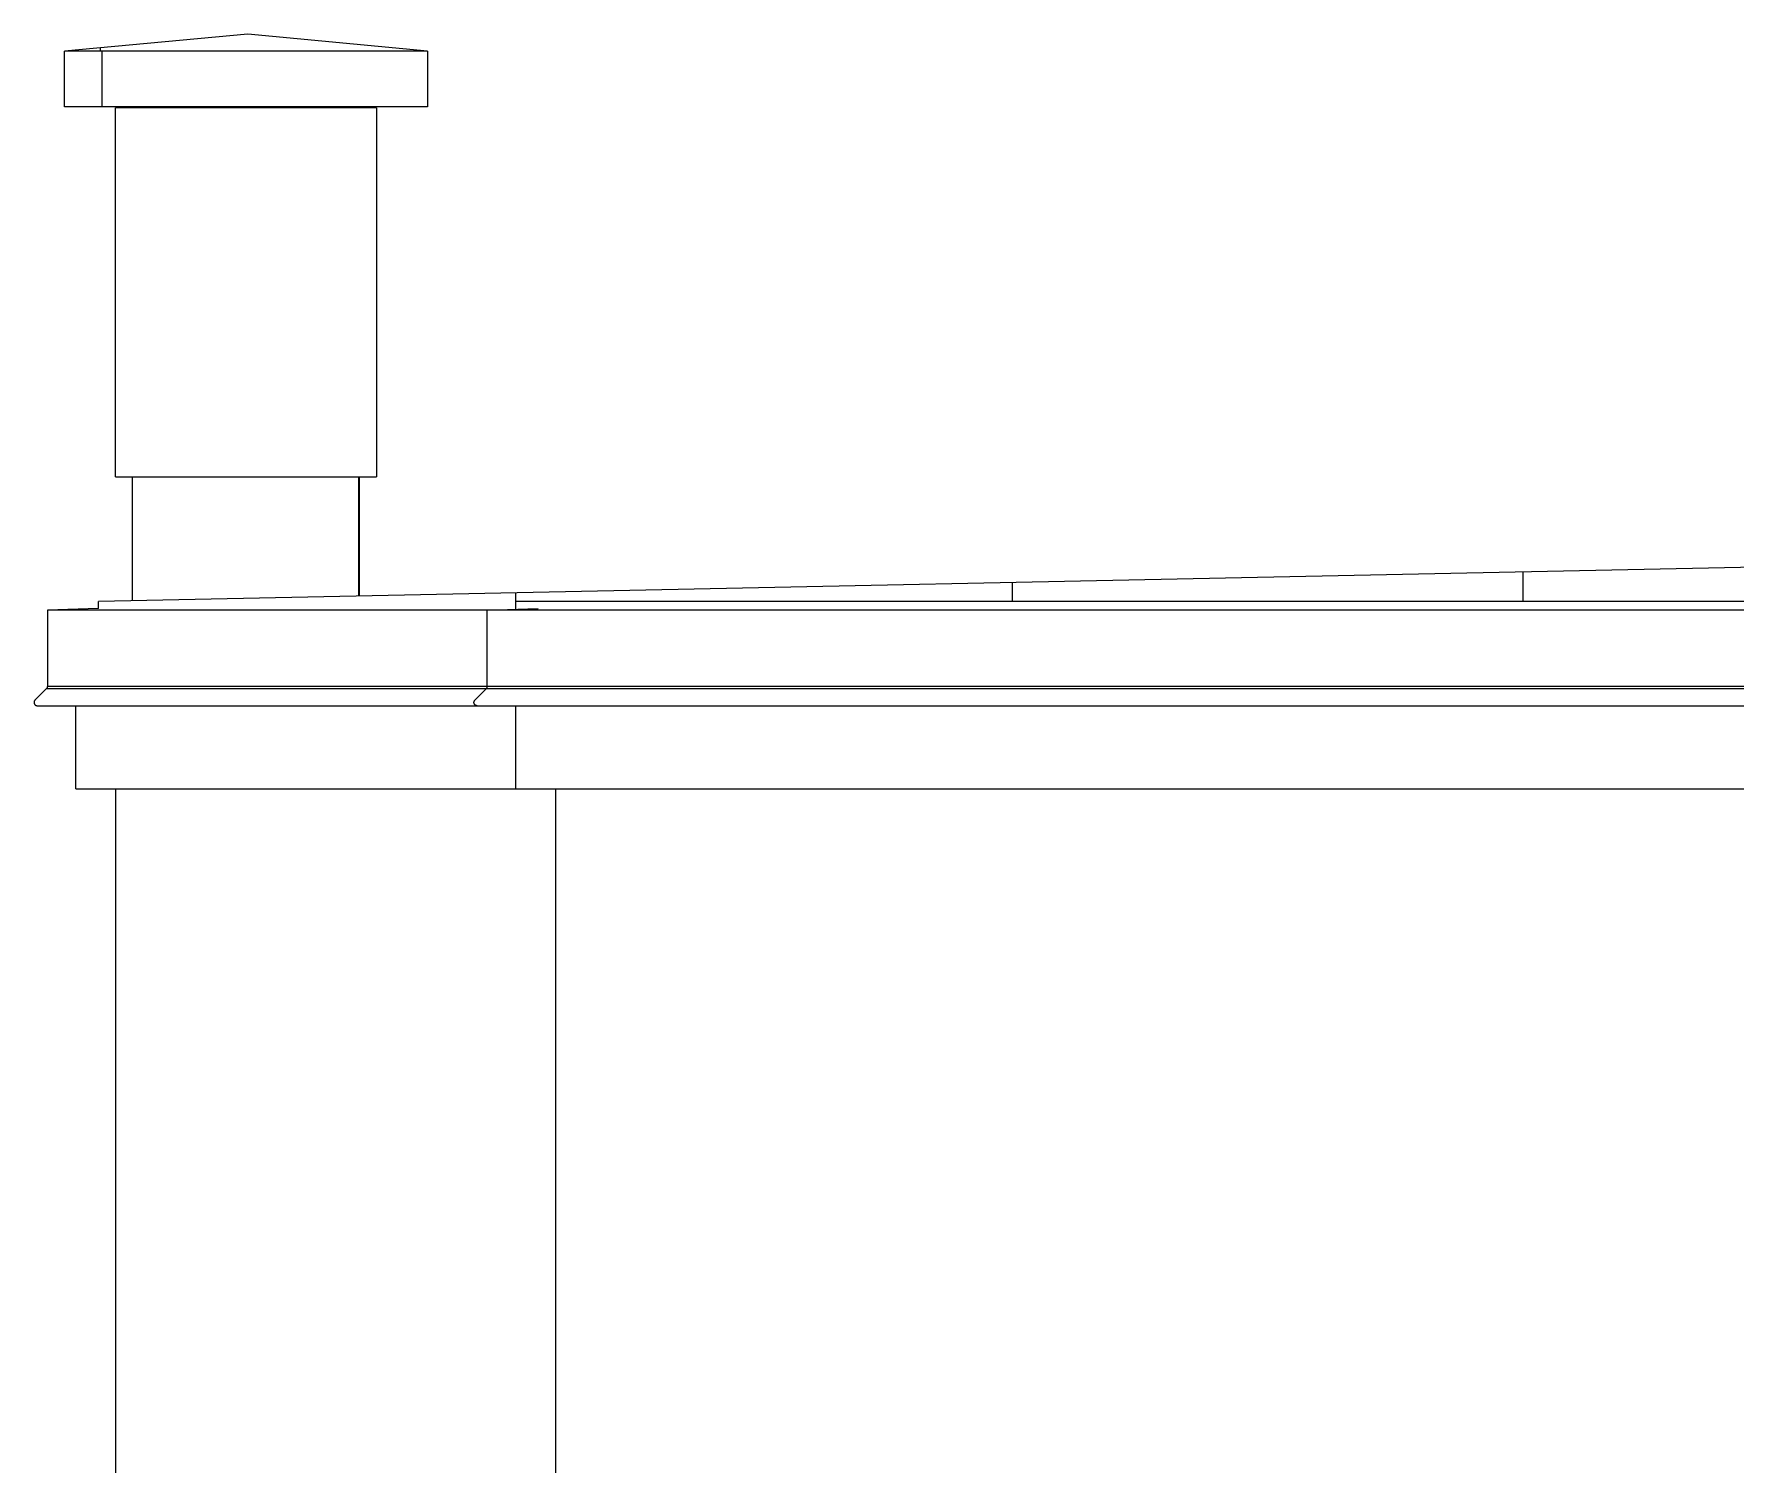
# Model space of a CAD drawing. Header units: millimetres. Extents: x -515342 to 330399, y -224905 to 507333.
# Drawn here: x 126140 to 129139, y 18026 to 20548 of the extents above; entities that cross this region are included whole.
import ezdxf

# ---------------------------------------------------------------- set-up
doc = ezdxf.new("R2010")
doc.units = ezdxf.units.MM
for name, color, linetype, lineweight in [('Крыша', 7, 'Continuous', 0), ('Крыша штриховка', 7, 'Continuous', 0), ('Ограждение', 7, 'Continuous', 0), ('Стены внутренние', 7, 'Continuous', 0), ('Стены наружные', 7, 'Continuous', 0), ('Стены штриховка поверхности', 7, 'Continuous', 0)]:
    doc.layers.add(name, color=color, linetype=linetype, lineweight=lineweight)

# ---------------------------------------------------------------- blocks, each defined once
blk = doc.blocks.new('Ограждение - Ограждение-9804452-О_АР_Эскиз_Фасад 12-1 копия 1')
at = {"layer": 'Ограждение'}
for p, q in [((-56510, 17467.7), (-56600, 17465)), ((-55825, 17465), (-56600, 17465)), ((-56600, 17465), (-56600, 17330)), ((-55825, 17465), (-55735, 17467.7)), ((-48710, 17465), (-55825, 17465)), ((-55825, 17330), (-55825, 17465)), ((-56601.2, 17326.7), (-56621.8, 17306.2)), ((-56601.2, 17326.7), (-55826.2, 17326.7)), ((-55825, 17330), (-56600, 17330)), ((-55846.8, 17306.2), (-55826.2, 17326.7)), ((-55826.2, 17326.7), (-48708.8, 17326.7)), ((-48710, 17330), (-55825, 17330)), ((-56617.7, 17296.4), (-55842.7, 17296.4)), ((-55842.7, 17296.4), (-48692.3, 17296.4))]:
    blk.add_line(p, q, dxfattribs=at)
for points, knots in [([(-56621.8, 17306.2), (-56622.1, 17305.8), (-56622.7, 17305), (-56623.3, 17303.6), (-56623.5, 17302.1), (-56623.3, 17300.9), (-56623, 17299.9), (-56622.7, 17299.3), (-56622.3, 17298.7), (-56622, 17298.3), (-56621.7, 17298), (-56621.3, 17297.7), (-56620.9, 17297.4), (-56620.5, 17297.1), (-56619.9, 17296.8), (-56619.3, 17296.6), (-56618.8, 17296.5), (-56618.4, 17296.4), (-56618.1, 17296.4), (-56617.8, 17296.4), (-56617.7, 17296.4)], [0, 0, 0, 0, 0.0833333, 0.1666667, 0.25, 0.3333333, 0.375, 0.4166667, 0.4583333, 0.4791667, 0.5, 0.5416667, 0.5625, 0.5833333, 0.625, 0.6666667, 0.6875, 0.7083333, 0.7291667, 0.75, 0.75, 0.75, 0.75]), ([(-55842.7, 17296.4), (-55842.8, 17296.4), (-55843.1, 17296.4), (-55843.4, 17296.4), (-55843.8, 17296.5), (-55844.2, 17296.6), (-55844.5, 17296.7), (-55844.9, 17296.8), (-55845.2, 17297), (-55845.6, 17297.2), (-55845.9, 17297.4), (-55846.2, 17297.6), (-55846.5, 17297.8), (-55846.8, 17298.2), (-55847.3, 17298.6), (-55847.7, 17299.3), (-55848, 17299.9), (-55848.3, 17300.9), (-55848.5, 17302.1), (-55848.3, 17303.6), (-55847.7, 17305), (-55847.1, 17305.8), (-55846.8, 17306.2)], [-0.75, -0.75, -0.75, -0.75, -0.7291667, -0.7083333, -0.6875, -0.6666667, -0.6458333, -0.625, -0.6041667, -0.5833333, -0.5625, -0.5416667, -0.5208333, -0.5, -0.4583333, -0.4166667, -0.375, -0.3333333, -0.25, -0.1666667, -0.0833333, 0, 0, 0, 0])]:
    blk.add_open_spline(points, degree=3, knots=knots, dxfattribs=at)
for points in [[(-56600, 17330), (-56600, 17329.6), (-56600.1, 17328.8), (-56600.5, 17327.7), (-56600.9, 17327), (-56601.2, 17326.7)], [(-55826.2, 17326.7), (-55825.9, 17327), (-55825.5, 17327.7), (-55825.1, 17328.8), (-55825, 17329.6), (-55825, 17330)]]:
    blk.add_open_spline(points, degree=3, dxfattribs=at)

msp = doc.modelspace()

# ---------------------------------------------------------------- hatches: boundary and pattern name
at = {"layer": 'Крыша штриховка'}
h = msp.add_hatch(dxfattribs=at)
h.set_pattern_fill('FP_94', color=256, style=0, pattern_type=2)
h.set_pattern_definition([(0, (117256.9, 20849.7), (0, 520.81), []), (90, (117256.9, 20849.7), (-900, 6e-14), [])])
h.paths.add_polyline_path([(126833.6864, 20517.9355), (126516.9097, 20547.9355), (126193.6864, 20517.9355), (126369.5568, 20517.9355)])
h = msp.add_hatch(dxfattribs=at)
h.set_pattern_fill('FP_93', color=256, style=0, pattern_type=2)
h.set_pattern_definition([(0, (117257, 15168), (0, 10000), []), (90, (117256.9, 15167.7), (-900, 6e-14), [])])
h.paths.add_polyline_path([(126193.6864, 20419.7355), (126833.6864, 20419.7355), (126833.6864, 20517.9355), (126193.6864, 20517.9355)])
h = msp.add_hatch(dxfattribs=at)
h.set_pattern_fill('FP_101', color=256, style=0, pattern_type=2)
h.set_pattern_definition([(0, (182763.69, 19809.15), (0, 201.412), []), (90, (182763.7, 19809.15), (-900, 6e-14), [])])
h.paths.add_polyline_path([(130417.4409, 19547.9355), (133963.6864, 19547.9355), (130123.6864, 19627.9355), (126988.6864, 19563.1293), (126988.6864, 19547.9355), (130192.5585, 19547.9355)])
at = {"layer": 'Стены штриховка поверхности'}
h = msp.add_hatch(dxfattribs=at)
h.set_pattern_fill('FP_203', color=256, style=0, pattern_type=2)
h.set_pattern_definition([(0, (126709, 15168), (0, 10000), []), (90, (126708.7, 15167.7), (-900, 6e-14), [])])
h.paths.add_polyline_path([(126323.6864, 19549.3825), (126713.6864, 19557.4445), (126713.6864, 19767.7355), (126323.6864, 19767.7355), (126323.6864, 19560.6216)])

# ---------------------------------------------------------------- linework, layer by layer
at = {"layer": 'Крыша'}
for p, q in [((126516.9097, 20547.9355), (126193.6864, 20517.9355)), ((126833.6864, 20517.9355), (126516.9097, 20547.9355)), ((126193.6864, 20419.7355), (126193.6864, 20517.9355)), ((126833.6864, 20517.9355), (126193.6864, 20517.9355)), ((126833.6864, 20517.9355), (126833.6864, 20419.7355)), ((126833.6864, 20419.7355), (126193.6864, 20419.7355)), ((130123.6864, 19627.9355), (126253.6864, 19547.9355)), ((126988.6864, 19563.1293), (126988.6864, 19534.2355)), ((126253.6864, 19535.4355), (126253.6864, 19547.9355)), ((133963.6864, 19547.9355), (126988.6864, 19547.9355))]:
    msp.add_line(p, q, dxfattribs=at)
at = {"layer": 'Стены внутренние'}
for p, q in [((126283.6864, 19767.7355), (126283.6864, 20417.7355)), ((126743.6864, 20417.7355), (126283.6864, 20417.7355)), ((126743.6864, 20417.7355), (126743.6864, 19767.7355)), ((126283.6864, 19767.7355), (126743.6864, 19767.7355)), ((126213.6864, 19217.7355), (126213.6864, 19364.3783)), ((126988.6864, 19364.3271), (126988.6864, 19217.7355)), ((126213.6864, 19217.7355), (134003.6864, 19217.7355)), ((126283.6864, 19217.7355), (126283.6864, 16738.7355)), ((127058.6864, 19217.7355), (127058.6864, 16738.7355))]:
    msp.add_line(p, q, dxfattribs=at)
at = {"layer": 'Стены наружные'}
for p, q in [((126313.6864, 19549.1758), (126313.6864, 19767.7355)), ((126713.6864, 19557.4445), (126713.6864, 19767.7355))]:
    msp.add_line(p, q, dxfattribs=at)

# ---------------------------------------------------------------- block references
at = {"layer": 'Ограждение'}
msp.add_blockref('Ограждение - Ограждение-9804452-О_АР_Эскиз_Фасад 12-1 копия 1', (182763.6864, 2067.7355), dxfattribs=at)

doc.saveas('drawing.dxf')
